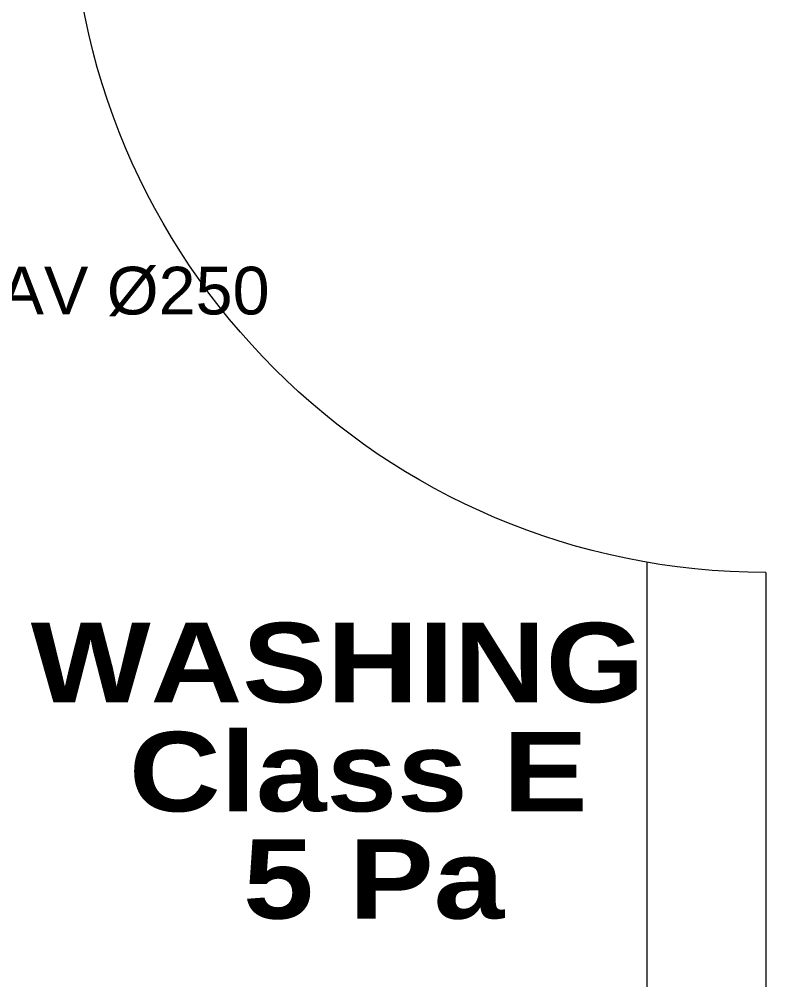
# Model space of a CAD drawing. Extents: x -57174 to 10055, y -18330 to 89882.
# Drawn here: x -38789 to -37849, y 66519 to 67728 of the extents above; entities that cross this region are included whole.
import ezdxf

# ---------------------------------------------------------------- set-up
doc = ezdxf.new("R2010")
doc.units = 0
doc.header["$LTSCALE"] = 50
doc.header["$MEASUREMENT"] = 0
for name, color, linetype in [('COLUMN', 8, 'CONTINUOUS'), ('duct size', 7, 'CONTINUOUS'), ('WALL', 8, 'CONTINUOUS'), ('WINDOOW', 8, 'CONTINUOUS'), ('XREF-ARCH', 8, 'CONTINUOUS')]:
    doc.layers.add(name, color=color, linetype=linetype)
doc.styles.add('ARIAL', font='arial.ttf')
doc.styles.add('H St Bt', font='ariblk.ttf', dxfattribs={"height": 50})

# ---------------------------------------------------------------- blocks, each defined once
blk = doc.blocks.new('D1')
at = {"layer": 'WINDOOW', "color": 0, "lineweight": 0}
for p, q in [((2995.306, -11647.759), (2960.363, -11647.759)), ((2995.306, -11647.759), (2995.306, -11650.759)), ((2995.306, -11649.759), (2960.306, -11649.759))]:
    blk.add_line(p, q, dxfattribs=at)
blk.add_arc((2995.306, -11649.759), 35, 90, 180, dxfattribs=at)
blk = doc.blocks.new('PLAN')
at = {"layer": 'WALL', "lineweight": 0}
for p, q in [((2400, 6699), (2400, 5400)), ((2550, 6686), (2550, 5400))]:
    blk.add_line(p, q, dxfattribs=at)
at = {"layer": 'WINDOOW', "lineweight": 0, "xscale": -25, "yscale": 25, "zscale": 25, "rotation": 180}
blk.add_blockref('D1', (-72332.7, -283683), dxfattribs=at)
at = {"layer": 'COLUMN', "linetype": 'Continuous', "char_height": 100, "width": 3168.977, "attachment_point": 5, "style": 'H St Bt'}
for s, insert in [('WASHING', (2010.7, 6571.9)), ('Class E', (2036.8, 6434.6)), ('5 Pa', (2056.2, 6299.6))]:
    blk.add_mtext(s, dxfattribs=dict(at, insert=insert))

msp = doc.modelspace()

# ---------------------------------------------------------------- block references
at = {"layer": 'XREF-ARCH', "lineweight": 0}
msp.add_blockref('PLAN', (-40398.6, 60346), dxfattribs=at)

# ---------------------------------------------------------------- texts
at = {"layer": 'duct size', "lineweight": 0, "insert": (-38874.1, 67416.6), "char_height": 60, "width": 1102.594, "attachment_point": 1, "style": 'ARIAL'}
msp.add_mtext('CAV %%C250', dxfattribs=at)

doc.saveas('drawing.dxf')
